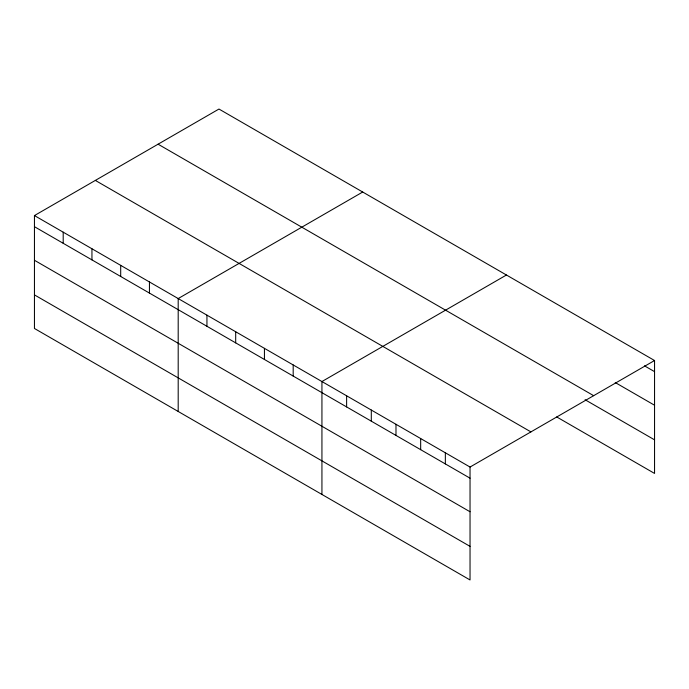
<?xml version="1.0" encoding="UTF-8"?>
<svg xmlns="http://www.w3.org/2000/svg" width="689" height="689" viewBox="0 0 689 689"><rect width="100%" height="100%" fill="white"/><g stroke="black" fill="none" stroke-linecap="round" stroke-linejoin="round"><path stroke-width="1.03" d="M470.036 511.763L470.036 467.047L34.45 215.571L34.45 328.481L470.036 579.957L470.036 511.763L34.45 260.278M556.729 416.957L654.55 473.429L654.55 360.519L218.964 109.043L34.45 215.571M362.707 192.024L178.193 298.561L178.193 411.471M506.449 275.014L321.935 381.542L321.935 494.461M470.036 467.047L654.55 360.519M644.491 365.842L654.55 371.647M615.243 382.541L654.55 405.235M158.074 144.19L593.66 395.675M585.073 399.732L654.55 439.84M95.34 180.415L530.926 431.9M34.45 226.69L470.036 478.175M34.45 294.892L470.036 546.368M445.352 452.802L445.352 463.921M420.669 438.548L420.669 449.676M395.986 424.295L395.986 435.422M371.302 410.05L371.302 421.168M346.619 395.796L346.619 406.923M293.187 364.946L293.187 376.073M264.438 348.35L264.438 359.477M235.69 331.753L235.69 342.881M206.941 315.157L206.941 326.276M149.444 281.956L149.444 293.083M120.696 265.36L120.696 276.487M91.947 248.763L91.947 259.891M63.199 232.167L63.199 243.295"/></g></svg>
